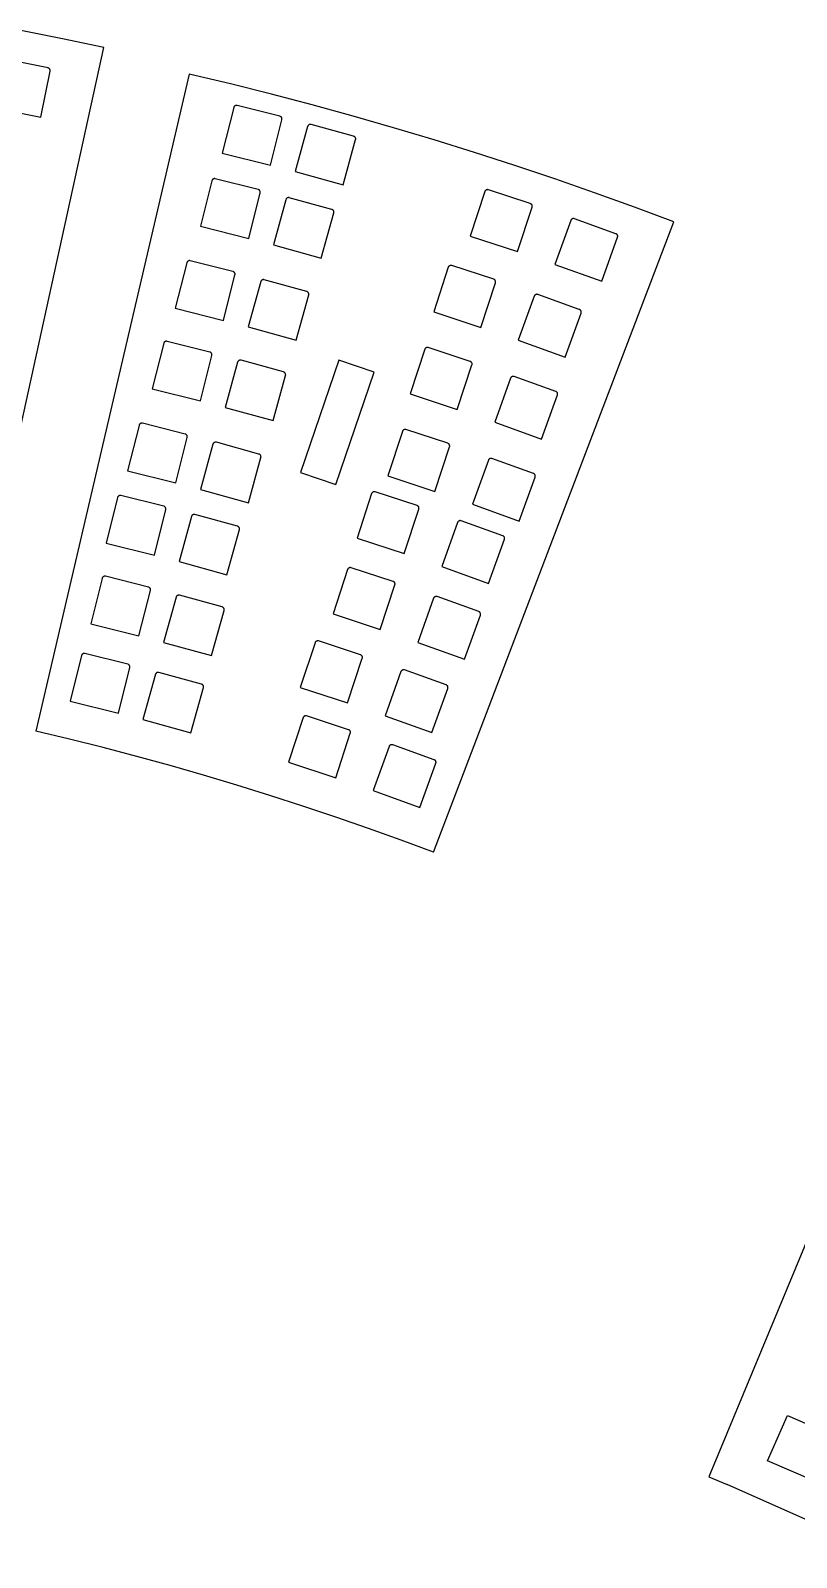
# Model space of a CAD drawing. Extents: x -27280 to 27280, y -16671 to 16671.
# Drawn here: x 20808 to 21548, y -9009 to -7533 of the extents above; entities that cross this region are included whole.
import ezdxf

# ---------------------------------------------------------------- set-up
doc = ezdxf.new("R2010")
doc.units = 0
doc.header["$MEASUREMENT"] = 0
doc.layers.get('0').update_dxf_attribs({"linetype": 'CONTINUOUS'})

msp = doc.modelspace()

# ---------------------------------------------------------------- linework, layer by layer
for p, q in [((20838.9, -7541.5), (20798.9, -7533.5)), ((20739.2, -8186.8), (20878.8, -7550)), ((20878.8, -7550), (20838.9, -7541.5)), ((20825, -7569.6), (20783.2, -7561.2)), ((20961.4, -7575.5), (20813.2, -8210.4)), ((20818.2, -7617.2), (20827.1, -7572.7)), ((20825.3, -7569.7), (20825, -7569.6)), ((20825.7, -7569.8), (20825.3, -7569.7)), ((20826, -7570), (20825.7, -7569.8)), ((20826.2, -7570.2), (20826, -7570)), ((20826.5, -7570.5), (20826.2, -7570.2)), ((20826.7, -7570.7), (20826.5, -7570.5)), ((20826.9, -7571), (20826.7, -7570.7)), ((20827, -7571.4), (20826.9, -7571)), ((20827.1, -7571.7), (20827, -7571.4)), ((20827.2, -7572), (20827.1, -7571.7)), ((20827.1, -7572.7), (20827.2, -7572.4)), ((20827.2, -7572.4), (20827.2, -7572)), ((21001.1, -7585), (20961.4, -7575.5)), ((21040.7, -7595), (21001.1, -7585)), ((21080.2, -7605.3), (21040.7, -7595)), ((20771.2, -7607.8), (20818.2, -7617.2)), ((21004.3, -7607.9), (20993.3, -7651.9)), ((21004.4, -7607.6), (21004.3, -7607.9)), ((21004.5, -7607.3), (21004.4, -7607.6)), ((21004.7, -7607), (21004.5, -7607.3)), ((21004.9, -7606.7), (21004.7, -7607)), ((21005.2, -7606.5), (21004.9, -7606.7)), ((21005.5, -7606.3), (21005.2, -7606.5)), ((21005.8, -7606.1), (21005.5, -7606.3)), ((21006.1, -7606), (21005.8, -7606.1)), ((21006.5, -7605.9), (21006.1, -7606)), ((21006.8, -7605.9), (21006.5, -7605.9)), ((21007.2, -7605.9), (21006.8, -7605.9)), ((21007.5, -7606), (21007.2, -7605.9)), ((21048.9, -7616.3), (21007.5, -7606)), ((21119.5, -7616.2), (21080.2, -7605.3)), ((21039.8, -7663.6), (21050.8, -7619.6)), ((21049.2, -7616.5), (21048.9, -7616.3)), ((21049.5, -7616.6), (21049.2, -7616.5)), ((21049.8, -7616.8), (21049.5, -7616.6)), ((21050.1, -7617), (21049.8, -7616.8)), ((21050.3, -7617.3), (21050.1, -7617)), ((21050.5, -7617.6), (21050.3, -7617.3)), ((21050.7, -7617.9), (21050.5, -7617.6)), ((21050.8, -7618.2), (21050.7, -7617.9)), ((21050.9, -7618.6), (21050.8, -7618.2)), ((21050.8, -7619.6), (21050.9, -7619.3)), ((21050.9, -7618.9), (21050.9, -7618.6)), ((21050.9, -7619.3), (21050.9, -7618.9)), ((21075.7, -7626.2), (21063.7, -7669.8)), ((21075.8, -7625.8), (21075.7, -7626.2)), ((21076, -7625.5), (21075.8, -7625.8)), ((21076.2, -7625.2), (21076, -7625.5)), ((21076.4, -7625), (21076.2, -7625.2)), ((21076.7, -7624.7), (21076.4, -7625)), ((21077, -7624.5), (21076.7, -7624.7)), ((21077.3, -7624.4), (21077, -7624.5)), ((21077.6, -7624.3), (21077.3, -7624.4)), ((21078, -7624.2), (21077.6, -7624.3)), ((21078.3, -7624.2), (21078, -7624.2)), ((21078.7, -7624.2), (21078.3, -7624.2)), ((21079, -7624.3), (21078.7, -7624.2)), ((21120.1, -7635.6), (21079, -7624.3)), ((21158.7, -7627.4), (21119.5, -7616.2)), ((21197.8, -7639.1), (21158.7, -7627.4)), ((21109.9, -7682.6), (21122, -7638.9)), ((21120.4, -7635.7), (21120.1, -7635.6)), ((21120.8, -7635.9), (21120.4, -7635.7)), ((21121, -7636.1), (21120.8, -7635.9)), ((21121.3, -7636.3), (21121, -7636.1)), ((21121.5, -7636.6), (21121.3, -7636.3)), ((21121.7, -7636.9), (21121.5, -7636.6)), ((21121.9, -7637.2), (21121.7, -7636.9)), ((21122, -7637.5), (21121.9, -7637.2)), ((21122.1, -7637.9), (21122, -7637.5)), ((21122, -7638.9), (21122.1, -7638.6)), ((21122.1, -7638.2), (21122.1, -7637.9)), ((21122.1, -7638.6), (21122.1, -7638.2)), ((21236.8, -7651.2), (21197.8, -7639.1)), ((20993.3, -7651.9), (21039.8, -7663.6)), ((21275.6, -7663.8), (21236.8, -7651.2)), ((21063.7, -7669.8), (21109.9, -7682.6)), ((21314.3, -7676.8), (21275.6, -7663.8)), ((20983.3, -7678.7), (20972.2, -7722.6)), ((20983.4, -7678.3), (20983.3, -7678.7)), ((20983.5, -7678), (20983.4, -7678.3)), ((20983.7, -7677.7), (20983.5, -7678)), ((20983.9, -7677.4), (20983.7, -7677.7)), ((20984.2, -7677.2), (20983.9, -7677.4)), ((20984.5, -7677), (20984.2, -7677.2)), ((20984.8, -7676.8), (20984.5, -7677)), ((20985.1, -7676.7), (20984.8, -7676.8)), ((20985.5, -7676.6), (20985.1, -7676.7)), ((20985.8, -7676.6), (20985.5, -7676.6)), ((20986.2, -7676.6), (20985.8, -7676.6)), ((20986.5, -7676.7), (20986.2, -7676.6)), ((21027.9, -7687.1), (20986.5, -7676.7)), ((21352.8, -7690.2), (21314.3, -7676.8)), ((21018.8, -7734.3), (21029.8, -7690.3)), ((21028.2, -7687.2), (21027.9, -7687.1)), ((21028.5, -7687.3), (21028.2, -7687.2)), ((21028.8, -7687.5), (21028.5, -7687.3)), ((21029.1, -7687.7), (21028.8, -7687.5)), ((21029.3, -7688), (21029.1, -7687.7)), ((21029.5, -7688.3), (21029.3, -7688)), ((21029.7, -7688.6), (21029.5, -7688.3)), ((21029.8, -7688.9), (21029.7, -7688.6)), ((21029.9, -7689.3), (21029.8, -7688.9)), ((21029.8, -7690.3), (21029.9, -7690)), ((21029.9, -7689.6), (21029.9, -7689.3)), ((21029.9, -7690), (21029.9, -7689.6)), ((21054.7, -7696.9), (21042.6, -7740.5)), ((21054.8, -7696.5), (21054.7, -7696.9)), ((21055, -7696.2), (21054.8, -7696.5)), ((21055.2, -7695.9), (21055, -7696.2)), ((21055.4, -7695.7), (21055.2, -7695.9)), ((21055.7, -7695.4), (21055.4, -7695.7)), ((21056, -7695.2), (21055.7, -7695.4)), ((21056.3, -7695.1), (21056, -7695.2)), ((21056.6, -7695), (21056.3, -7695.1)), ((21057, -7694.9), (21056.6, -7695)), ((21057.3, -7694.9), (21057, -7694.9)), ((21057.7, -7694.9), (21057.3, -7694.9)), ((21058, -7695), (21057.7, -7694.9)), ((21099.1, -7706.3), (21058, -7695)), ((21246.8, -7689.1), (21232.6, -7732.1)), ((21246.9, -7688.8), (21246.8, -7689.1)), ((21247.1, -7688.5), (21246.9, -7688.8)), ((21247.3, -7688.2), (21247.1, -7688.5)), ((21247.5, -7687.9), (21247.3, -7688.2)), ((21247.8, -7687.7), (21247.5, -7687.9)), ((21248.1, -7687.5), (21247.8, -7687.7)), ((21248.4, -7687.4), (21248.1, -7687.5)), ((21248.8, -7687.3), (21248.4, -7687.4)), ((21249.1, -7687.2), (21248.8, -7687.3)), ((21249.5, -7687.2), (21249.1, -7687.2)), ((21249.8, -7687.3), (21249.5, -7687.2)), ((21250.2, -7687.4), (21249.8, -7687.3)), ((21290.7, -7700.7), (21250.2, -7687.4)), ((21291, -7700.8), (21290.7, -7700.7)), ((21291.3, -7701), (21291, -7700.8)), ((21291.6, -7701.2), (21291.3, -7701)), ((21291.8, -7701.4), (21291.6, -7701.2)), ((21391.2, -7704.1), (21352.8, -7690.2)), ((21088.9, -7753.3), (21101, -7709.6)), ((21099.4, -7706.5), (21099.1, -7706.3)), ((21099.7, -7706.6), (21099.4, -7706.5)), ((21100, -7706.8), (21099.7, -7706.6)), ((21100.3, -7707), (21100, -7706.8)), ((21100.5, -7707.3), (21100.3, -7707)), ((21100.7, -7707.6), (21100.5, -7707.3)), ((21100.9, -7707.9), (21100.7, -7707.6)), ((21101, -7708.3), (21100.9, -7707.9)), ((21101, -7708.6), (21101, -7708.3)), ((21101.1, -7709), (21101, -7708.6)), ((21101, -7709.3), (21101.1, -7709)), ((21101, -7709.6), (21101, -7709.3)), ((21278.2, -7747.1), (21292.4, -7704.1)), ((21292, -7701.7), (21291.8, -7701.4)), ((21292.2, -7702), (21292, -7701.7)), ((21292.4, -7702.3), (21292.2, -7702)), ((21292.5, -7702.7), (21292.4, -7702.3)), ((21292.4, -7704.1), (21292.5, -7703.7)), ((21292.5, -7703), (21292.5, -7702.7)), ((21292.5, -7703.4), (21292.5, -7703)), ((21292.5, -7703.7), (21292.5, -7703.4)), ((21330.3, -7716), (21330.1, -7716.3)), ((21330.6, -7715.8), (21330.3, -7716)), ((21330.9, -7715.6), (21330.6, -7715.8)), ((21331.2, -7715.4), (21330.9, -7715.6)), ((21331.5, -7715.3), (21331.2, -7715.4)), ((21331.8, -7715.2), (21331.5, -7715.3)), ((21332.2, -7715.2), (21331.8, -7715.2)), ((21332.5, -7715.2), (21332.2, -7715.2)), ((21332.9, -7715.2), (21332.5, -7715.2)), ((21333.2, -7715.3), (21332.9, -7715.2)), ((21373.3, -7729.8), (21333.2, -7715.3)), ((21429.4, -7718.3), (21391.2, -7704.1)), ((20972.2, -7722.6), (21018.8, -7734.3)), ((21197.2, -8327.5), (21429.4, -7718.3)), ((21329.8, -7716.9), (21314.4, -7759.6)), ((21329.9, -7716.6), (21329.8, -7716.9)), ((21330.1, -7716.3), (21329.9, -7716.6)), ((21373.6, -7729.9), (21373.3, -7729.8)), ((21373.9, -7730.1), (21373.6, -7729.9)), ((21374.2, -7730.3), (21373.9, -7730.1)), ((21374.5, -7730.6), (21374.2, -7730.3)), ((21374.7, -7730.9), (21374.5, -7730.6)), ((21374.8, -7731.2), (21374.7, -7730.9)), ((21042.6, -7740.5), (21088.9, -7753.3)), ((21232.6, -7732.1), (21278.2, -7747.1)), ((21359.6, -7775.8), (21374.9, -7733.2)), ((21375, -7731.5), (21374.8, -7731.2)), ((21374.9, -7733.2), (21375, -7732.9)), ((21375.1, -7731.8), (21375, -7731.5)), ((21375, -7732.9), (21375.1, -7732.5)), ((21375.1, -7732.2), (21375.1, -7731.8)), ((21375.1, -7732.5), (21375.1, -7732.2)), ((20958.9, -7757.8), (20947.9, -7801.8)), ((20959.1, -7757.5), (20958.9, -7757.8)), ((20959.2, -7757.2), (20959.1, -7757.5)), ((20959.4, -7756.9), (20959.2, -7757.2)), ((20959.6, -7756.6), (20959.4, -7756.9)), ((20959.9, -7756.4), (20959.6, -7756.6)), ((20960.2, -7756.2), (20959.9, -7756.4)), ((20960.5, -7756), (20960.2, -7756.2)), ((20960.8, -7755.9), (20960.5, -7756)), ((20961.2, -7755.8), (20960.8, -7755.9)), ((20961.5, -7755.8), (20961.2, -7755.8)), ((20961.9, -7755.8), (20961.5, -7755.8)), ((20962.2, -7755.9), (20961.9, -7755.8)), ((21003.6, -7766.2), (20962.2, -7755.9)), ((21213.9, -7760.4), (21213.5, -7760.4)), ((21214.2, -7760.4), (21213.9, -7760.4)), ((21214.6, -7760.4), (21214.2, -7760.4)), ((21314.4, -7759.6), (21359.6, -7775.8)), ((20994.5, -7813.5), (21005.5, -7769.5)), ((21003.9, -7766.4), (21003.6, -7766.2)), ((21004.2, -7766.5), (21003.9, -7766.4)), ((21004.5, -7766.7), (21004.2, -7766.5)), ((21004.8, -7766.9), (21004.5, -7766.7)), ((21005, -7767.2), (21004.8, -7766.9)), ((21005.2, -7767.5), (21005, -7767.2)), ((21005.4, -7767.8), (21005.2, -7767.5)), ((21005.5, -7768.1), (21005.4, -7767.8)), ((21005.6, -7768.5), (21005.5, -7768.1)), ((21005.5, -7769.5), (21005.6, -7769.2)), ((21005.6, -7768.8), (21005.6, -7768.5)), ((21005.6, -7769.2), (21005.6, -7768.8)), ((21030.9, -7775.1), (21030.7, -7775.4)), ((21031.1, -7774.9), (21030.9, -7775.1)), ((21031.4, -7774.6), (21031.1, -7774.9)), ((21031.7, -7774.4), (21031.4, -7774.6)), ((21032, -7774.3), (21031.7, -7774.4)), ((21032.3, -7774.2), (21032, -7774.3)), ((21032.7, -7774.1), (21032.3, -7774.2)), ((21033, -7774.1), (21032.7, -7774.1)), ((21033.4, -7774.1), (21033, -7774.1)), ((21033.7, -7774.2), (21033.4, -7774.1)), ((21074.8, -7785.5), (21033.7, -7774.2)), ((21211.5, -7762.2), (21197.4, -7805.3)), ((21211.6, -7761.9), (21211.5, -7762.2)), ((21211.8, -7761.6), (21211.6, -7761.9)), ((21212, -7761.3), (21211.8, -7761.6)), ((21212.3, -7761.1), (21212, -7761.3)), ((21212.5, -7760.8), (21212.3, -7761.1)), ((21212.8, -7760.7), (21212.5, -7760.8)), ((21213.2, -7760.5), (21212.8, -7760.7)), ((21213.5, -7760.4), (21213.2, -7760.5)), ((21214.9, -7760.5), (21214.6, -7760.4)), ((21255.4, -7773.8), (21214.9, -7760.5)), ((21255.7, -7774), (21255.4, -7773.8)), ((21256, -7774.1), (21255.7, -7774)), ((21256.3, -7774.3), (21256, -7774.1)), ((21256.6, -7774.6), (21256.3, -7774.3)), ((21256.8, -7774.9), (21256.6, -7774.6)), ((21256.9, -7775.2), (21256.8, -7774.9)), ((21257.1, -7775.5), (21256.9, -7775.2)), ((21030.4, -7776.1), (21018.3, -7819.7)), ((21030.5, -7775.7), (21030.4, -7776.1)), ((21030.7, -7775.4), (21030.5, -7775.7)), ((21064.6, -7832.5), (21076.7, -7788.8)), ((21075.1, -7785.6), (21074.8, -7785.5)), ((21075.4, -7785.8), (21075.1, -7785.6)), ((21075.7, -7786), (21075.4, -7785.8)), ((21076, -7786.2), (21075.7, -7786)), ((21076.2, -7786.5), (21076, -7786.2)), ((21076.4, -7786.8), (21076.2, -7786.5)), ((21076.6, -7787.1), (21076.4, -7786.8)), ((21076.7, -7787.4), (21076.6, -7787.1)), ((21076.7, -7787.8), (21076.7, -7787.4)), ((21076.8, -7788.1), (21076.7, -7787.8)), ((21076.7, -7788.5), (21076.8, -7788.1)), ((21076.7, -7788.8), (21076.7, -7788.5)), ((21243, -7820.3), (21257.1, -7777.2)), ((21257.2, -7775.8), (21257.1, -7775.5)), ((21257.1, -7777.2), (21257.2, -7776.9)), ((21257.2, -7776.2), (21257.2, -7775.8)), ((21257.2, -7776.5), (21257.2, -7776.2)), ((21257.2, -7776.9), (21257.2, -7776.5)), ((21294.6, -7789.8), (21294.5, -7790.1)), ((21294.8, -7789.5), (21294.6, -7789.8)), ((21295, -7789.2), (21294.8, -7789.5)), ((21295.3, -7789), (21295, -7789.2)), ((21295.6, -7788.7), (21295.3, -7789)), ((21295.9, -7788.6), (21295.6, -7788.7)), ((21296.2, -7788.4), (21295.9, -7788.6)), ((21296.6, -7788.4), (21296.2, -7788.4)), ((21296.9, -7788.3), (21296.6, -7788.4)), ((21297.3, -7788.3), (21296.9, -7788.3)), ((21297.6, -7788.4), (21297.3, -7788.3)), ((21297.9, -7788.5), (21297.6, -7788.4)), ((21338, -7802.9), (21297.9, -7788.5)), ((20947.9, -7801.8), (20994.5, -7813.5)), ((21294.5, -7790.1), (21279.1, -7832.7)), ((21338.4, -7803.1), (21338, -7802.9)), ((21338.7, -7803.2), (21338.4, -7803.1)), ((21338.9, -7803.5), (21338.7, -7803.2)), ((21339.2, -7803.7), (21338.9, -7803.5)), ((21339.4, -7804), (21339.2, -7803.7)), ((21339.6, -7804.3), (21339.4, -7804)), ((21339.7, -7804.6), (21339.6, -7804.3)), ((21339.8, -7805), (21339.7, -7804.6)), ((21197.4, -7805.3), (21243, -7820.3)), ((21324.3, -7849), (21339.7, -7806.4)), ((21339.7, -7806.4), (21339.8, -7806)), ((21339.8, -7805.3), (21339.8, -7805)), ((21339.8, -7805.7), (21339.8, -7805.3)), ((21339.8, -7806), (21339.8, -7805.7)), ((20937.9, -7834.1), (20937.6, -7834.3)), ((20938.2, -7833.9), (20937.9, -7834.1)), ((20938.5, -7833.8), (20938.2, -7833.9)), ((20938.9, -7833.7), (20938.5, -7833.8)), ((20939.2, -7833.7), (20938.9, -7833.7)), ((20939.6, -7833.7), (20939.2, -7833.7)), ((20939.9, -7833.8), (20939.6, -7833.7)), ((20981.3, -7844.1), (20939.9, -7833.8)), ((21018.3, -7819.7), (21064.6, -7832.5)), ((21279.1, -7832.7), (21324.3, -7849)), ((20936.7, -7835.7), (20925.6, -7879.7)), ((20936.8, -7835.4), (20936.7, -7835.7)), ((20936.9, -7835.1), (20936.8, -7835.4)), ((20937.1, -7834.8), (20936.9, -7835.1)), ((20937.3, -7834.5), (20937.1, -7834.8)), ((20937.6, -7834.3), (20937.3, -7834.5)), ((20972.2, -7891.3), (20983.2, -7847.4)), ((20981.6, -7844.2), (20981.3, -7844.1)), ((20981.9, -7844.4), (20981.6, -7844.2)), ((20982.2, -7844.6), (20981.9, -7844.4)), ((20982.5, -7844.8), (20982.2, -7844.6)), ((20982.7, -7845.1), (20982.5, -7844.8)), ((20982.9, -7845.4), (20982.7, -7845.1)), ((20983.1, -7845.7), (20982.9, -7845.4)), ((20983.2, -7846), (20983.1, -7845.7)), ((20983.3, -7846.3), (20983.2, -7846)), ((20983.2, -7847.4), (20983.3, -7847)), ((20983.3, -7846.7), (20983.3, -7846.3)), ((20983.3, -7847), (20983.3, -7846.7)), ((21188.7, -7841.5), (21174.6, -7884.5)), ((21188.8, -7841.2), (21188.7, -7841.5)), ((21189, -7840.9), (21188.8, -7841.2)), ((21189.2, -7840.6), (21189, -7840.9)), ((21189.5, -7840.3), (21189.2, -7840.6)), ((21189.7, -7840.1), (21189.5, -7840.3)), ((21190, -7839.9), (21189.7, -7840.1)), ((21190.4, -7839.8), (21190, -7839.9)), ((21190.7, -7839.7), (21190.4, -7839.8)), ((21191, -7839.7), (21190.7, -7839.7)), ((21191.4, -7839.6), (21191, -7839.7)), ((21191.7, -7839.7), (21191.4, -7839.6)), ((21192.1, -7839.8), (21191.7, -7839.7)), ((21232.6, -7853.1), (21192.1, -7839.8)), ((21008.1, -7853.9), (20996, -7897.6)), ((21008.2, -7853.6), (21008.1, -7853.9)), ((21008.4, -7853.3), (21008.2, -7853.6)), ((21008.6, -7853), (21008.4, -7853.3)), ((21008.8, -7852.7), (21008.6, -7853)), ((21009.1, -7852.5), (21008.8, -7852.7)), ((21009.4, -7852.3), (21009.1, -7852.5)), ((21009.7, -7852.2), (21009.4, -7852.3)), ((21010, -7852.1), (21009.7, -7852.2)), ((21010.4, -7852), (21010, -7852.1)), ((21010.7, -7852), (21010.4, -7852)), ((21011.1, -7852), (21010.7, -7852)), ((21011.4, -7852.1), (21011.1, -7852)), ((21052.5, -7863.4), (21011.4, -7852.1)), ((21052.8, -7863.5), (21052.5, -7863.4)), ((21053.1, -7863.7), (21052.8, -7863.5)), ((21053.4, -7863.9), (21053.1, -7863.7)), ((21105.7, -7851.9), (21068.7, -7960.6)), ((21102.8, -7972.2), (21139.8, -7863.5)), ((21139.8, -7863.5), (21105.7, -7851.9)), ((21220.2, -7899.5), (21234.3, -7856.5)), ((21232.9, -7853.2), (21232.6, -7853.1)), ((21233.2, -7853.4), (21232.9, -7853.2)), ((21233.5, -7853.6), (21233.2, -7853.4)), ((21233.7, -7853.8), (21233.5, -7853.6)), ((21234, -7854.1), (21233.7, -7853.8)), ((21234.1, -7854.4), (21234, -7854.1)), ((21234.3, -7854.7), (21234.1, -7854.4)), ((21234.4, -7855.1), (21234.3, -7854.7)), ((21234.3, -7856.5), (21234.4, -7856.1)), ((21234.4, -7855.4), (21234.4, -7855.1)), ((21234.4, -7855.8), (21234.4, -7855.4)), ((21234.4, -7856.1), (21234.4, -7855.8)), ((21042.3, -7910.4), (21054.4, -7866.7)), ((21053.7, -7864.1), (21053.4, -7863.9)), ((21053.9, -7864.4), (21053.7, -7864.1)), ((21054.1, -7864.7), (21053.9, -7864.4)), ((21054.3, -7865), (21054.1, -7864.7)), ((21054.4, -7865.3), (21054.3, -7865)), ((21054.4, -7865.7), (21054.4, -7865.3)), ((21054.5, -7866), (21054.4, -7865.7)), ((21054.4, -7866.4), (21054.5, -7866)), ((21054.4, -7866.7), (21054.4, -7866.4)), ((21271.7, -7869.4), (21256.3, -7912)), ((21271.8, -7869), (21271.7, -7869.4)), ((21272, -7868.7), (21271.8, -7869)), ((21272.2, -7868.5), (21272, -7868.7)), ((21272.5, -7868.2), (21272.2, -7868.5)), ((21272.8, -7868), (21272.5, -7868.2)), ((21273.1, -7867.8), (21272.8, -7868)), ((21273.4, -7867.7), (21273.1, -7867.8)), ((21273.8, -7867.6), (21273.4, -7867.7)), ((21274.1, -7867.6), (21273.8, -7867.6)), ((21274.5, -7867.6), (21274.1, -7867.6)), ((21274.8, -7867.6), (21274.5, -7867.6)), ((21275.1, -7867.7), (21274.8, -7867.6)), ((21315.2, -7882.2), (21275.1, -7867.7)), ((20925.6, -7879.7), (20972.2, -7891.3)), ((21174.6, -7884.5), (21220.2, -7899.5)), ((21301.5, -7928.3), (21316.9, -7885.6)), ((21315.6, -7882.3), (21315.2, -7882.2)), ((21315.9, -7882.5), (21315.6, -7882.3)), ((21316.1, -7882.7), (21315.9, -7882.5)), ((21316.4, -7883), (21316.1, -7882.7)), ((21316.6, -7883.3), (21316.4, -7883)), ((21316.8, -7883.6), (21316.6, -7883.3)), ((21316.9, -7883.9), (21316.8, -7883.6)), ((21317, -7884.2), (21316.9, -7883.9)), ((21316.9, -7885.6), (21317, -7885.3)), ((21317, -7884.6), (21317, -7884.2)), ((21317, -7884.9), (21317, -7884.6)), ((21317, -7885.3), (21317, -7884.9)), ((20996, -7897.6), (21042.3, -7910.4)), ((20912.9, -7915), (20901.8, -7958.9)), ((20913, -7914.6), (20912.9, -7915)), ((20913.1, -7914.3), (20913, -7914.6)), ((20913.3, -7914), (20913.1, -7914.3)), ((20913.5, -7913.8), (20913.3, -7914)), ((20913.8, -7913.5), (20913.5, -7913.8)), ((20914.1, -7913.3), (20913.8, -7913.5)), ((20914.4, -7913.2), (20914.1, -7913.3)), ((20914.7, -7913.1), (20914.4, -7913.2)), ((20915.1, -7913), (20914.7, -7913.1)), ((20915.4, -7912.9), (20915.1, -7913)), ((20915.8, -7913), (20915.4, -7912.9)), ((20916.1, -7913), (20915.8, -7913)), ((20957.5, -7923.4), (20916.1, -7913)), ((21167.2, -7920.8), (21153, -7963.8)), ((21167.3, -7920.4), (21167.2, -7920.8)), ((21167.5, -7920.1), (21167.3, -7920.4)), ((21167.7, -7919.8), (21167.5, -7920.1)), ((21167.9, -7919.6), (21167.7, -7919.8)), ((21168.2, -7919.4), (21167.9, -7919.6)), ((21168.5, -7919.2), (21168.2, -7919.4)), ((21168.8, -7919.1), (21168.5, -7919.2)), ((21169.2, -7919), (21168.8, -7919.1)), ((21169.5, -7918.9), (21169.2, -7919)), ((21169.9, -7918.9), (21169.5, -7918.9)), ((21170.2, -7919), (21169.9, -7918.9)), ((21170.6, -7919), (21170.2, -7919)), ((21211, -7932.3), (21170.6, -7919)), ((21256.3, -7912), (21301.5, -7928.3)), ((20948.4, -7970.6), (20959.4, -7926.6)), ((20957.8, -7923.5), (20957.5, -7923.4)), ((20958.1, -7923.6), (20957.8, -7923.5)), ((20958.4, -7923.8), (20958.1, -7923.6)), ((20958.7, -7924.1), (20958.4, -7923.8)), ((20958.9, -7924.3), (20958.7, -7924.1)), ((20959.1, -7924.6), (20958.9, -7924.3)), ((20959.3, -7924.9), (20959.1, -7924.6)), ((20959.4, -7925.3), (20959.3, -7924.9)), ((20959.5, -7925.6), (20959.4, -7925.3)), ((20959.4, -7926.6), (20959.5, -7926.3)), ((20959.5, -7926), (20959.5, -7925.6)), ((20959.5, -7926.3), (20959.5, -7926)), ((20984.3, -7933.2), (20972.2, -7976.9)), ((20984.4, -7932.9), (20984.3, -7933.2)), ((20984.6, -7932.6), (20984.4, -7932.9)), ((20984.8, -7932.3), (20984.6, -7932.6)), ((20985, -7932), (20984.8, -7932.3)), ((20985.3, -7931.8), (20985, -7932)), ((20985.6, -7931.6), (20985.3, -7931.8)), ((20985.9, -7931.4), (20985.6, -7931.6)), ((20986.2, -7931.3), (20985.9, -7931.4)), ((20986.6, -7931.2), (20986.2, -7931.3)), ((20986.9, -7931.2), (20986.6, -7931.2)), ((20987.3, -7931.3), (20986.9, -7931.2)), ((20987.6, -7931.3), (20987.3, -7931.3)), ((21028.7, -7942.7), (20987.6, -7931.3)), ((21198.6, -7978.8), (21212.8, -7935.7)), ((21211.4, -7932.5), (21211, -7932.3)), ((21211.7, -7932.7), (21211.4, -7932.5)), ((21212, -7932.9), (21211.7, -7932.7)), ((21212.2, -7933.1), (21212, -7932.9)), ((21212.4, -7933.4), (21212.2, -7933.1)), ((21212.6, -7933.7), (21212.4, -7933.4)), ((21212.7, -7934), (21212.6, -7933.7)), ((21212.8, -7934.4), (21212.7, -7934)), ((21212.9, -7934.7), (21212.8, -7934.4)), ((21212.8, -7935.7), (21212.9, -7935.4)), ((21212.9, -7935.1), (21212.9, -7934.7)), ((21212.9, -7935.4), (21212.9, -7935.1)), ((21018.5, -7989.7), (21030.6, -7946)), ((21029, -7942.8), (21028.7, -7942.7)), ((21029.3, -7942.9), (21029, -7942.8)), ((21029.6, -7943.1), (21029.3, -7942.9)), ((21029.9, -7943.4), (21029.6, -7943.1)), ((21030.1, -7943.6), (21029.9, -7943.4)), ((21030.3, -7943.9), (21030.1, -7943.6)), ((21030.5, -7944.3), (21030.3, -7943.9)), ((21030.6, -7944.6), (21030.5, -7944.3)), ((21030.6, -7944.9), (21030.6, -7944.6)), ((21030.7, -7945.3), (21030.6, -7944.9)), ((21030.6, -7945.6), (21030.7, -7945.3)), ((21030.6, -7946), (21030.6, -7945.6)), ((21250.2, -7948.6), (21234.8, -7991.2)), ((21250.3, -7948.3), (21250.2, -7948.6)), ((21250.5, -7948), (21250.3, -7948.3)), ((21250.7, -7947.7), (21250.5, -7948)), ((21251, -7947.5), (21250.7, -7947.7)), ((21251.2, -7947.3), (21251, -7947.5)), ((21251.5, -7947.1), (21251.2, -7947.3)), ((21251.9, -7947), (21251.5, -7947.1)), ((21252.2, -7946.9), (21251.9, -7947)), ((21252.6, -7946.8), (21252.2, -7946.9)), ((21252.9, -7946.9), (21252.6, -7946.8)), ((21253.3, -7946.9), (21252.9, -7946.9)), ((21253.6, -7947), (21253.3, -7946.9)), ((21293.7, -7961.5), (21253.6, -7947)), ((20901.8, -7958.9), (20948.4, -7970.6)), ((21068.7, -7960.6), (21102.8, -7972.2)), ((21153, -7963.8), (21198.6, -7978.8)), ((21280, -8007.5), (21295.3, -7964.9)), ((21294, -7961.6), (21293.7, -7961.5)), ((21294.3, -7961.8), (21294, -7961.6)), ((21294.6, -7962), (21294.3, -7961.8)), ((21294.8, -7962.2), (21294.6, -7962)), ((21295.1, -7962.5), (21294.8, -7962.2)), ((21295.2, -7962.8), (21295.1, -7962.5)), ((21295.4, -7963.2), (21295.2, -7962.8)), ((21295.3, -7964.9), (21295.4, -7964.6)), ((21295.4, -7963.5), (21295.4, -7963.2)), ((21295.5, -7963.9), (21295.4, -7963.5)), ((21295.4, -7964.6), (21295.5, -7964.2)), ((21295.5, -7964.2), (21295.5, -7963.9)), ((20972.2, -7976.9), (21018.5, -7989.7)), ((21137.5, -7980.9), (21123.4, -8024)), ((21137.6, -7980.6), (21137.5, -7980.9)), ((21137.8, -7980.3), (21137.6, -7980.6)), ((21138, -7980), (21137.8, -7980.3)), ((21138.3, -7979.7), (21138, -7980)), ((21138.5, -7979.5), (21138.3, -7979.7)), ((21138.8, -7979.3), (21138.5, -7979.5)), ((21139.2, -7979.2), (21138.8, -7979.3)), ((21139.5, -7979.1), (21139.2, -7979.2)), ((21139.8, -7979.1), (21139.5, -7979.1)), ((21140.2, -7979.1), (21139.8, -7979.1)), ((21140.5, -7979.1), (21140.2, -7979.1)), ((21140.9, -7979.2), (21140.5, -7979.1)), ((21181.4, -7992.5), (21140.9, -7979.2)), ((20892.1, -7984.7), (20881.1, -8028.7)), ((20892.2, -7984.4), (20892.1, -7984.7)), ((20892.4, -7984.1), (20892.2, -7984.4)), ((20892.6, -7983.8), (20892.4, -7984.1)), ((20892.8, -7983.5), (20892.6, -7983.8)), ((20893.1, -7983.3), (20892.8, -7983.5)), ((20893.3, -7983.1), (20893.1, -7983.3)), ((20893.7, -7982.9), (20893.3, -7983.1)), ((20894, -7982.8), (20893.7, -7982.9)), ((20894.3, -7982.7), (20894, -7982.8)), ((20894.7, -7982.7), (20894.3, -7982.7)), ((20895, -7982.7), (20894.7, -7982.7)), ((20895.4, -7982.8), (20895, -7982.7)), ((20936.7, -7993.1), (20895.4, -7982.8)), ((20927.7, -8040.3), (20938.7, -7996.4)), ((20937.1, -7993.2), (20936.7, -7993.1)), ((20937.4, -7993.4), (20937.1, -7993.2)), ((20937.7, -7993.6), (20937.4, -7993.4)), ((20937.9, -7993.8), (20937.7, -7993.6)), ((20938.2, -7994.1), (20937.9, -7993.8)), ((20938.4, -7994.4), (20938.2, -7994.1)), ((20938.5, -7994.7), (20938.4, -7994.4)), ((20938.7, -7995), (20938.5, -7994.7)), ((20938.7, -7995.3), (20938.7, -7995)), ((20938.8, -7995.7), (20938.7, -7995.3)), ((20938.7, -7996), (20938.8, -7995.7)), ((20938.7, -7996.4), (20938.7, -7996)), ((21169, -8038.9), (21183.1, -7995.9)), ((21181.7, -7992.6), (21181.4, -7992.5)), ((21182, -7992.8), (21181.7, -7992.6)), ((21182.3, -7993), (21182, -7992.8)), ((21182.5, -7993.3), (21182.3, -7993)), ((21182.8, -7993.5), (21182.5, -7993.3)), ((21182.9, -7993.8), (21182.8, -7993.5)), ((21183.1, -7994.2), (21182.9, -7993.8)), ((21183.2, -7994.5), (21183.1, -7994.2)), ((21183.1, -7995.9), (21183.2, -7995.5)), ((21183.2, -7994.8), (21183.2, -7994.5)), ((21183.2, -7995.2), (21183.2, -7994.8)), ((21183.2, -7995.5), (21183.2, -7995.2)), ((21234.8, -7991.2), (21280, -8007.5)), ((20963.6, -8002.9), (20951.5, -8046.6)), ((20963.7, -8002.6), (20963.6, -8002.9)), ((20963.8, -8002.3), (20963.7, -8002.6)), ((20964, -8002), (20963.8, -8002.3)), ((20964.3, -8001.7), (20964, -8002)), ((20964.5, -8001.5), (20964.3, -8001.7)), ((20964.8, -8001.3), (20964.5, -8001.5)), ((20965.1, -8001.2), (20964.8, -8001.3)), ((20965.5, -8001.1), (20965.1, -8001.2)), ((20965.8, -8001), (20965.5, -8001.1)), ((20966.2, -8001), (20965.8, -8001)), ((20966.5, -8001), (20966.2, -8001)), ((20966.9, -8001.1), (20966.5, -8001)), ((21008, -8012.4), (20966.9, -8001.1)), ((21220.5, -8008.8), (21205.1, -8051.4)), ((21220.6, -8008.4), (21220.5, -8008.8)), ((21220.8, -8008.1), (21220.6, -8008.4)), ((21221, -8007.9), (21220.8, -8008.1)), ((21221.3, -8007.6), (21221, -8007.9)), ((21221.6, -8007.4), (21221.3, -8007.6)), ((21221.9, -8007.2), (21221.6, -8007.4)), ((21222.2, -8007.1), (21221.9, -8007.2)), ((21222.6, -8007), (21222.2, -8007.1)), ((21222.9, -8007), (21222.6, -8007)), ((21223.3, -8007), (21222.9, -8007)), ((21223.6, -8007.1), (21223.3, -8007)), ((21223.9, -8007.1), (21223.6, -8007.1)), ((21264, -8021.6), (21223.9, -8007.1)), ((20997.8, -8059.4), (21009.8, -8015.7)), ((21008.3, -8012.5), (21008, -8012.4)), ((21008.6, -8012.7), (21008.3, -8012.5)), ((21008.9, -8012.9), (21008.6, -8012.7)), ((21009.2, -8013.1), (21008.9, -8012.9)), ((21009.4, -8013.4), (21009.2, -8013.1)), ((21009.6, -8013.7), (21009.4, -8013.4)), ((21009.7, -8014), (21009.6, -8013.7)), ((21009.8, -8014.3), (21009.7, -8014)), ((21009.9, -8014.7), (21009.8, -8014.3)), ((21009.8, -8015.7), (21009.9, -8015.4)), ((21009.9, -8015), (21009.9, -8014.7)), ((21009.9, -8015.4), (21009.9, -8015)), ((21123.4, -8024), (21169, -8038.9)), ((21250.3, -8067.7), (21265.7, -8025)), ((21264.4, -8021.7), (21264, -8021.6)), ((21264.7, -8021.9), (21264.4, -8021.7)), ((21264.9, -8022.1), (21264.7, -8021.9)), ((21265.2, -8022.4), (21264.9, -8022.1)), ((21265.4, -8022.7), (21265.2, -8022.4)), ((21265.6, -8023), (21265.4, -8022.7)), ((21265.7, -8023.3), (21265.6, -8023)), ((21265.8, -8023.7), (21265.7, -8023.3)), ((21265.7, -8025), (21265.8, -8024.7)), ((21265.8, -8024), (21265.8, -8023.7)), ((21265.8, -8024.4), (21265.8, -8024)), ((21265.8, -8024.7), (21265.8, -8024.4)), ((20881.1, -8028.7), (20927.7, -8040.3)), ((20951.5, -8046.6), (20997.8, -8059.4)), ((21114.3, -8054.2), (21100.2, -8097.2)), ((21114.5, -8053.8), (21114.3, -8054.2)), ((21114.6, -8053.5), (21114.5, -8053.8)), ((21114.8, -8053.3), (21114.6, -8053.5)), ((21115.1, -8053), (21114.8, -8053.3)), ((21115.4, -8052.8), (21115.1, -8053)), ((21115.7, -8052.6), (21115.4, -8052.8)), ((21116, -8052.5), (21115.7, -8052.6)), ((21116.3, -8052.4), (21116, -8052.5)), ((21116.7, -8052.3), (21116.3, -8052.4)), ((21117, -8052.3), (21116.7, -8052.3)), ((21117.4, -8052.4), (21117, -8052.3)), ((21117.7, -8052.5), (21117.4, -8052.4)), ((21158.2, -8065.8), (21117.7, -8052.5)), ((21205.1, -8051.4), (21250.3, -8067.7)), ((20877.2, -8062.8), (20866.2, -8106.7)), ((20877.4, -8062.4), (20877.2, -8062.8)), ((20877.5, -8062.1), (20877.4, -8062.4)), ((20877.7, -8061.8), (20877.5, -8062.1)), ((20877.9, -8061.5), (20877.7, -8061.8)), ((20878.2, -8061.3), (20877.9, -8061.5)), ((20878.5, -8061.1), (20878.2, -8061.3)), ((20878.8, -8060.9), (20878.5, -8061.1)), ((20879.1, -8060.8), (20878.8, -8060.9)), ((20879.5, -8060.8), (20879.1, -8060.8)), ((20879.8, -8060.7), (20879.5, -8060.8)), ((20880.2, -8060.7), (20879.8, -8060.7)), ((20880.5, -8060.8), (20880.2, -8060.7)), ((20921.9, -8071.2), (20880.5, -8060.8)), ((21145.8, -8112.2), (21159.9, -8069.2)), ((21158.5, -8065.9), (21158.2, -8065.8)), ((21158.8, -8066.1), (21158.5, -8065.9)), ((21159.1, -8066.3), (21158.8, -8066.1)), ((21159.4, -8066.5), (21159.1, -8066.3)), ((21159.6, -8066.8), (21159.4, -8066.5)), ((21159.8, -8067.1), (21159.6, -8066.8)), ((21159.9, -8067.4), (21159.8, -8067.1)), ((21160, -8067.8), (21159.9, -8067.4)), ((21159.9, -8069.2), (21160, -8068.8)), ((21160.1, -8068.1), (21160, -8067.8)), ((21160, -8068.8), (21160.1, -8068.5)), ((21160.1, -8068.5), (21160.1, -8068.1)), ((20912.8, -8118.4), (20923.8, -8074.4)), ((20922.2, -8071.3), (20921.9, -8071.2)), ((20922.5, -8071.4), (20922.2, -8071.3)), ((20922.8, -8071.6), (20922.5, -8071.4)), ((20923.1, -8071.8), (20922.8, -8071.6)), ((20923.3, -8072.1), (20923.1, -8071.8)), ((20923.5, -8072.4), (20923.3, -8072.1)), ((20923.7, -8072.7), (20923.5, -8072.4)), ((20923.8, -8073), (20923.7, -8072.7)), ((20923.9, -8073.4), (20923.8, -8073)), ((20923.8, -8074.4), (20923.9, -8074.1)), ((20923.9, -8073.7), (20923.9, -8073.4)), ((20923.9, -8074.1), (20923.9, -8073.7)), ((20948.7, -8081), (20936.6, -8124.7)), ((20948.8, -8080.6), (20948.7, -8081)), ((20949, -8080.3), (20948.8, -8080.6)), ((20949.2, -8080), (20949, -8080.3)), ((20949.4, -8079.8), (20949.2, -8080)), ((20949.7, -8079.5), (20949.4, -8079.8)), ((20950, -8079.4), (20949.7, -8079.5)), ((20950.3, -8079.2), (20950, -8079.4)), ((20950.6, -8079.1), (20950.3, -8079.2)), ((20951, -8079), (20950.6, -8079.1)), ((20951.3, -8079), (20951, -8079)), ((20951.7, -8079), (20951.3, -8079)), ((20952, -8079.1), (20951.7, -8079)), ((20993.1, -8090.4), (20952, -8079.1)), ((21197.3, -8082), (21182, -8124.7)), ((21197.5, -8081.7), (21197.3, -8082)), ((21197.6, -8081.4), (21197.5, -8081.7)), ((21197.9, -8081.1), (21197.6, -8081.4)), ((21198.1, -8080.9), (21197.9, -8081.1)), ((21198.4, -8080.7), (21198.1, -8080.9)), ((21198.7, -8080.5), (21198.4, -8080.7)), ((21199, -8080.4), (21198.7, -8080.5)), ((21199.4, -8080.3), (21199, -8080.4)), ((21199.7, -8080.3), (21199.4, -8080.3)), ((21200.1, -8080.3), (21199.7, -8080.3)), ((21200.4, -8080.3), (21200.1, -8080.3)), ((21200.8, -8080.4), (21200.4, -8080.3)), ((21240.9, -8094.9), (21200.8, -8080.4)), ((20982.9, -8137.4), (20995, -8093.8)), ((20993.4, -8090.6), (20993.1, -8090.4)), ((20993.7, -8090.7), (20993.4, -8090.6)), ((20994, -8090.9), (20993.7, -8090.7)), ((20994.3, -8091.2), (20994, -8090.9)), ((20994.5, -8091.4), (20994.3, -8091.2)), ((20994.7, -8091.7), (20994.5, -8091.4)), ((20994.9, -8092), (20994.7, -8091.7)), ((20995, -8092.4), (20994.9, -8092)), ((20995, -8092.7), (20995, -8092.4)), ((20995.1, -8093.1), (20995, -8092.7)), ((20995, -8093.4), (20995.1, -8093.1)), ((20995, -8093.8), (20995, -8093.4)), ((21100.2, -8097.2), (21145.8, -8112.2)), ((21227.1, -8140.9), (21242.5, -8098.3)), ((21241.2, -8095), (21240.9, -8094.9)), ((21241.5, -8095.2), (21241.2, -8095)), ((21241.8, -8095.4), (21241.5, -8095.2)), ((21242, -8095.7), (21241.8, -8095.4)), ((21242.2, -8095.9), (21242, -8095.7)), ((21242.4, -8096.2), (21242.2, -8095.9)), ((21242.5, -8096.6), (21242.4, -8096.2)), ((21242.6, -8096.9), (21242.5, -8096.6)), ((21242.5, -8098.3), (21242.6, -8098)), ((21242.6, -8097.3), (21242.6, -8096.9)), ((21242.6, -8097.6), (21242.6, -8097.3)), ((21242.6, -8098), (21242.6, -8097.6)), ((20866.2, -8106.7), (20912.8, -8118.4)), ((20936.6, -8124.7), (20982.9, -8137.4)), ((21082.8, -8125.1), (21068.6, -8168.1)), ((21082.9, -8124.7), (21082.8, -8125.1)), ((21083.1, -8124.4), (21082.9, -8124.7)), ((21083.3, -8124.1), (21083.1, -8124.4)), ((21083.6, -8123.9), (21083.3, -8124.1)), ((21083.8, -8123.7), (21083.6, -8123.9)), ((21084.1, -8123.5), (21083.8, -8123.7)), ((21084.5, -8123.4), (21084.1, -8123.5)), ((21084.8, -8123.3), (21084.5, -8123.4)), ((21085.1, -8123.2), (21084.8, -8123.3)), ((21085.5, -8123.2), (21085.1, -8123.2)), ((21085.8, -8123.3), (21085.5, -8123.2)), ((21086.2, -8123.3), (21085.8, -8123.3)), ((21126.7, -8136.6), (21086.2, -8123.3)), ((21182, -8124.7), (21227.1, -8140.9)), ((20857.4, -8137.3), (20846.3, -8181.3)), ((20857.5, -8137), (20857.4, -8137.3)), ((20857.6, -8136.7), (20857.5, -8137)), ((20857.8, -8136.4), (20857.6, -8136.7)), ((20858, -8136.1), (20857.8, -8136.4)), ((20858.3, -8135.9), (20858, -8136.1)), ((20858.6, -8135.7), (20858.3, -8135.9)), ((20858.9, -8135.5), (20858.6, -8135.7)), ((20859.2, -8135.4), (20858.9, -8135.5)), ((20859.6, -8135.3), (20859.2, -8135.4)), ((20859.9, -8135.3), (20859.6, -8135.3)), ((20860.3, -8135.3), (20859.9, -8135.3)), ((20860.6, -8135.4), (20860.3, -8135.3)), ((20902, -8145.7), (20860.6, -8135.4)), ((21114.2, -8183.1), (21128.4, -8140)), ((21127, -8136.8), (21126.7, -8136.6)), ((21127.3, -8136.9), (21127, -8136.8)), ((21127.6, -8137.2), (21127.3, -8136.9)), ((21127.8, -8137.4), (21127.6, -8137.2)), ((21128.1, -8137.7), (21127.8, -8137.4)), ((21128.2, -8138), (21128.1, -8137.7)), ((21128.4, -8138.3), (21128.2, -8138)), ((21128.5, -8138.6), (21128.4, -8138.3)), ((21128.4, -8140), (21128.5, -8139.7)), ((21128.5, -8139), (21128.5, -8138.6)), ((21128.5, -8139.3), (21128.5, -8139)), ((21128.5, -8139.7), (21128.5, -8139.3)), ((20892.9, -8192.9), (20903.9, -8149)), ((20902.3, -8145.8), (20902, -8145.7)), ((20902.6, -8146), (20902.3, -8145.8)), ((20902.9, -8146.2), (20902.6, -8146)), ((20903.2, -8146.4), (20902.9, -8146.2)), ((20903.4, -8146.6), (20903.2, -8146.4)), ((20903.6, -8146.9), (20903.4, -8146.6)), ((20903.8, -8147.2), (20903.6, -8146.9)), ((20903.9, -8147.6), (20903.8, -8147.2)), ((20904, -8147.9), (20903.9, -8147.6)), ((20903.9, -8149), (20904, -8148.6)), ((20904, -8148.3), (20904, -8147.9)), ((20904, -8148.6), (20904, -8148.3)), ((20928.8, -8155.5), (20916.7, -8199.2)), ((20928.9, -8155.2), (20928.8, -8155.5)), ((20929.1, -8154.9), (20928.9, -8155.2)), ((20929.3, -8154.6), (20929.1, -8154.9)), ((20929.5, -8154.3), (20929.3, -8154.6)), ((20929.8, -8154.1), (20929.5, -8154.3)), ((20930.1, -8153.9), (20929.8, -8154.1)), ((20930.4, -8153.7), (20930.1, -8153.9)), ((20930.7, -8153.6), (20930.4, -8153.7)), ((20931.1, -8153.6), (20930.7, -8153.6)), ((20931.4, -8153.6), (20931.1, -8153.6)), ((20931.8, -8153.6), (20931.4, -8153.6)), ((20932.1, -8153.6), (20931.8, -8153.6)), ((20973.2, -8165), (20932.1, -8153.6)), ((21165.8, -8152.9), (21150.4, -8195.5)), ((21165.9, -8152.6), (21165.8, -8152.9)), ((21166.1, -8152.3), (21165.9, -8152.6)), ((21166.3, -8152), (21166.1, -8152.3)), ((21166.6, -8151.8), (21166.3, -8152)), ((21166.9, -8151.6), (21166.6, -8151.8)), ((21167.2, -8151.4), (21166.9, -8151.6)), ((21167.5, -8151.3), (21167.2, -8151.4)), ((21167.8, -8151.2), (21167.5, -8151.3)), ((21168.2, -8151.1), (21167.8, -8151.2)), ((21168.5, -8151.1), (21168.2, -8151.1)), ((21168.9, -8151.2), (21168.5, -8151.1)), ((21169.2, -8151.3), (21168.9, -8151.2)), ((21209.3, -8165.7), (21169.2, -8151.3)), ((20963, -8212), (20975.1, -8168.3)), ((20973.5, -8165.1), (20973.2, -8165)), ((20973.8, -8165.3), (20973.5, -8165.1)), ((20974.1, -8165.5), (20973.8, -8165.3)), ((20974.4, -8165.7), (20974.1, -8165.5)), ((20974.6, -8166), (20974.4, -8165.7)), ((20974.8, -8166.3), (20974.6, -8166)), ((20975, -8166.6), (20974.8, -8166.3)), ((20975.1, -8166.9), (20975, -8166.6)), ((20975.1, -8167.3), (20975.1, -8166.9)), ((20975.2, -8167.6), (20975.1, -8167.3)), ((20975.1, -8168), (20975.2, -8167.6)), ((20975.1, -8168.3), (20975.1, -8168)), ((21068.6, -8168.1), (21114.2, -8183.1)), ((21195.6, -8211.8), (21211, -8169.2)), ((21209.7, -8165.9), (21209.3, -8165.7)), ((21210, -8166.1), (21209.7, -8165.9)), ((21210.2, -8166.3), (21210, -8166.1)), ((21210.5, -8166.5), (21210.2, -8166.3)), ((21210.7, -8166.8), (21210.5, -8166.5)), ((21210.9, -8167.1), (21210.7, -8166.8)), ((21211, -8167.5), (21210.9, -8167.1)), ((21211.1, -8167.8), (21211, -8167.5)), ((21211, -8168.9), (21211.1, -8168.5)), ((21211, -8169.2), (21211, -8168.9)), ((21211.1, -8168.2), (21211.1, -8167.8)), ((21211.1, -8168.5), (21211.1, -8168.2)), ((20846.3, -8181.3), (20892.9, -8192.9)), ((20916.7, -8199.2), (20963, -8212)), ((21071.3, -8197.4), (21057.2, -8240.4)), ((21071.5, -8197.1), (21071.3, -8197.4)), ((21071.7, -8196.8), (21071.5, -8197.1)), ((21071.9, -8196.5), (21071.7, -8196.8)), ((21072.1, -8196.2), (21071.9, -8196.5)), ((21072.4, -8196), (21072.1, -8196.2)), ((21072.7, -8195.8), (21072.4, -8196)), ((21073, -8195.7), (21072.7, -8195.8)), ((21073.4, -8195.6), (21073, -8195.7)), ((21073.7, -8195.6), (21073.4, -8195.6)), ((21074.1, -8195.5), (21073.7, -8195.6)), ((21074.4, -8195.6), (21074.1, -8195.5)), ((21074.7, -8195.7), (21074.4, -8195.6)), ((21115.2, -8209), (21074.7, -8195.7)), ((21150.4, -8195.5), (21195.6, -8211.8)), ((20845.8, -8218.2), (20813.2, -8210.4)), ((21102.8, -8255.4), (21116.9, -8212.4)), ((21115.6, -8209.1), (21115.2, -8209)), ((21115.9, -8209.3), (21115.6, -8209.1)), ((21116.1, -8209.5), (21115.9, -8209.3)), ((21116.4, -8209.7), (21116.1, -8209.5)), ((21116.6, -8210), (21116.4, -8209.7)), ((21116.8, -8210.3), (21116.6, -8210)), ((21116.9, -8210.6), (21116.8, -8210.3)), ((21117, -8211), (21116.9, -8210.6)), ((21116.9, -8212.4), (21117, -8212)), ((21117.1, -8211.3), (21117, -8211)), ((21117, -8212), (21117.1, -8211.7)), ((21117.1, -8211.7), (21117.1, -8211.3)), ((20878.3, -8226.3), (20845.8, -8218.2)), ((20910.6, -8234.8), (20878.3, -8226.3)), ((21154.3, -8225.3), (21139, -8267.9)), ((21154.5, -8224.9), (21154.3, -8225.3)), ((21154.7, -8224.6), (21154.5, -8224.9)), ((21154.9, -8224.4), (21154.7, -8224.6)), ((21155.1, -8224.1), (21154.9, -8224.4)), ((21155.4, -8223.9), (21155.1, -8224.1)), ((21155.7, -8223.7), (21155.4, -8223.9)), ((21156.1, -8223.6), (21155.7, -8223.7)), ((21156.4, -8223.5), (21156.1, -8223.6)), ((21156.8, -8223.5), (21156.4, -8223.5)), ((21157.1, -8223.5), (21156.8, -8223.5)), ((21157.5, -8223.5), (21157.1, -8223.5)), ((21157.8, -8223.6), (21157.5, -8223.5)), ((21197.9, -8238.1), (21157.8, -8223.6)), ((20942.9, -8243.7), (20910.6, -8234.8)), ((20975.1, -8252.9), (20942.9, -8243.7)), ((21057.2, -8240.4), (21102.8, -8255.4)), ((21184.1, -8284.2), (21199.5, -8241.5)), ((21198.2, -8238.2), (21197.9, -8238.1)), ((21198.5, -8238.4), (21198.2, -8238.2)), ((21198.8, -8238.6), (21198.5, -8238.4)), ((21199, -8238.9), (21198.8, -8238.6)), ((21199.2, -8239.2), (21199, -8238.9)), ((21199.4, -8239.5), (21199.2, -8239.2)), ((21199.5, -8239.8), (21199.4, -8239.5)), ((21199.6, -8240.1), (21199.5, -8239.8)), ((21199.5, -8241.5), (21199.6, -8241.2)), ((21199.7, -8240.5), (21199.6, -8240.1)), ((21199.6, -8241.2), (21199.7, -8240.8)), ((21199.7, -8240.8), (21199.7, -8240.5)), ((21007.2, -8262.5), (20975.1, -8252.9)), ((21039.2, -8272.5), (21007.2, -8262.5)), ((21071, -8282.8), (21039.2, -8272.5)), ((21139, -8267.9), (21184.1, -8284.2)), ((21102.8, -8293.4), (21071, -8282.8)), ((21134.4, -8304.4), (21102.8, -8293.4)), ((21165.9, -8315.8), (21134.4, -8304.4)), ((21197.2, -8327.5), (21165.9, -8315.8)), ((21712.5, -8328.6), (21463.1, -8931)), ((21519.8, -8915.6), (21538.9, -8871.6)), ((21538.9, -8871.6), (21582.8, -8890.7)), ((21563.8, -8934.6), (21519.8, -8915.6)), ((21463.1, -8931), (21480.7, -8938.2)), ((21638.5, -9008.8), (21480.7, -8938.2))]:
    msp.add_line(p, q)

doc.saveas('drawing.dxf')
